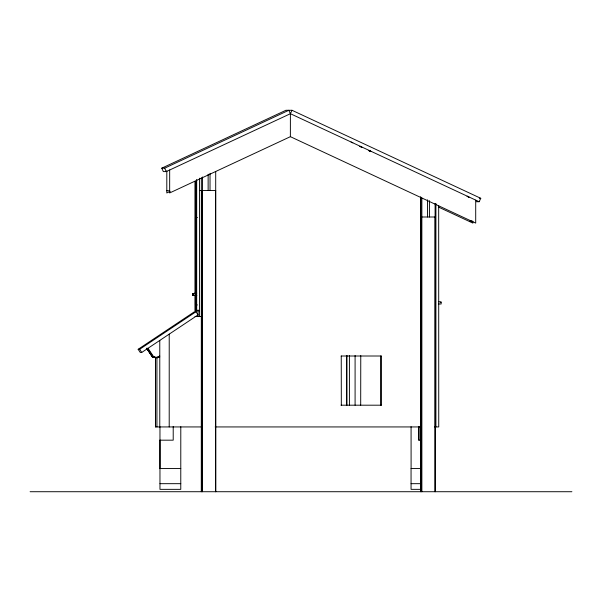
<?xml version="1.0" encoding="UTF-8"?>
<svg xmlns="http://www.w3.org/2000/svg" width="602" height="602" viewBox="0 0 602 602"><rect width="100%" height="100%" fill="white"/><g stroke="black" fill="none" stroke-linecap="round" stroke-linejoin="round"><path stroke-width="0.9" d="M475.708 200.135L475.708 223.094L290.375 136.669L290.39 113.71L292.008 110.279L480.765 198.306L479.169 201.73L476.265 201.73M138.151 349.295L194.491 311.738L195.989 311.738L198.088 314.884L141.748 352.441L140.251 352.441L138.151 349.295L139.649 349.295L195.989 311.738M159.741 355.94L157.084 357.686L153.149 356.903L147.385 348.249M158.326 357.249L159.665 356.376M290.405 113.71L166.265 171.6L163.36 171.6L161.765 168.169L285.905 110.279L288.81 110.279L290.405 113.71L479.169 201.73M161.765 168.169L164.662 168.169L288.81 110.279M170.215 191.383L166.799 192.971L166.814 170.855M290.39 136.669L169.666 192.956L169.674 169.952M196.831 295.484L192.632 295.484L192.632 293.595L196.207 293.054M193.189 295.484L193.189 293.595L196.756 293.054M289.103 110.279L292.008 110.279M199.465 190.518L215.749 190.518M166.814 190.759L169.674 190.759M479.312 198.306L480.765 198.306M420.437 216.998L435.103 216.998M197.388 217.465L195.417 217.465L195.469 293.61M470.004 220.942L472.149 220.942M195.417 226.924L195.853 226.924M195.974 226.924L196.41 226.924M192.632 293.595L192.964 295.484M193.189 293.595L193.513 295.484M440.544 302.106L441.146 302.106L441.146 303.995L438.414 303.995M197.396 304.943L195.417 304.943L195.417 295.484M199.488 310.782L195.176 310.782L195.176 181.33M195.003 316.456L201.203 316.456M341.146 356.008L381.194 356.008M147.054 348.964L152.344 356.903L155.519 357.528M152.69 356.903L146.918 348.249L152.66 356.903L156.618 357.686M159.771 356.956L156.934 356.956L156.934 426.938M201.519 426.938L155.459 426.938L155.459 357.686L157.649 357.686M340.988 405.191L381.375 405.191M215.162 426.938L420.866 426.938M434.629 426.938L438.745 426.938L438.677 205.681M159.951 440.175L173.21 440.175L173.21 426.479M421.287 440.175L418.646 440.175L418.646 426.479M159.951 468.552L180.796 468.552M421.46 489.351L411.061 489.351L411.053 468.552L421.076 468.552M159.966 483.677L180.773 483.677M411.053 483.677L421.001 483.677M30.1 491.721L571.9 491.721M438.715 301.7L441.146 302.106M157.701 357.686L153.736 356.903L147.964 348.249M351.094 142.034L352.825 142.832M360.086 146.218L361.9 147.197L360.169 146.406M368.966 150.372L370.704 151.17M467.205 196.169L468.905 196.959M359.883 146.406L361.584 147.197M369.214 150.771L370.952 151.569M467.129 196.433L468.86 197.223M368.928 150.771L370.629 151.569M438.835 207.231L472.856 223.094L472.841 221.25M146.602 348.249L152.366 356.903M139.649 349.295L141.748 352.441M164.662 168.169L166.265 171.6M435.908 203.484L435.908 426.938M435.178 216.998L435.186 491.721M435.103 203.423L435.028 491.721M429.422 200.714L429.422 216.998M427.533 199.811L427.533 216.998M421.859 197.998L421.874 491.721M421.152 216.998L421.144 491.721M420.753 196.997L420.753 491.721M420.685 196.997L420.685 216.855M419.045 426.479L419.045 440.175M411.076 426.713L411.098 468.552M381.036 356.008L381.043 405.191M380.961 356.008L380.961 405.191M360.764 355.594L360.696 405.191M355.09 355.466L355.09 405.191M349.416 355.466L349.416 405.229M346.955 355.391L346.97 405.221M346.579 355.496L346.496 405.229M341.244 356.008L341.326 405.191M215.704 171.517L215.749 491.721M215.636 190.518L215.644 491.721M210.03 173.331L210.03 190.518M208.134 174.234L208.134 190.518M202.46 176.95L202.475 491.721M201.881 190.518L201.881 491.721M201.354 177.816L201.294 491.721M199.465 178.207L199.465 316.456M198.035 309.872L198.035 316.456M196.651 179.456L196.651 310.782M196.583 180.389L196.583 310.782M196.41 217.465L196.402 304.943M196.357 226.924L196.357 295.484M196.026 226.924L196.026 293.61M195.974 217.465L195.974 293.61M195.974 295.484L195.974 304.943M195.853 217.465L195.853 293.61M195.853 295.484L195.853 304.943M195.236 181.33L195.236 310.782M180.796 426.713L180.773 489.351L159.966 489.351L159.966 426.938M169.222 334.11L169.207 426.938M159.989 440.175L159.989 468.552M159.771 340.416L159.771 426.938M155.519 357.686L155.519 426.938"/></g></svg>
